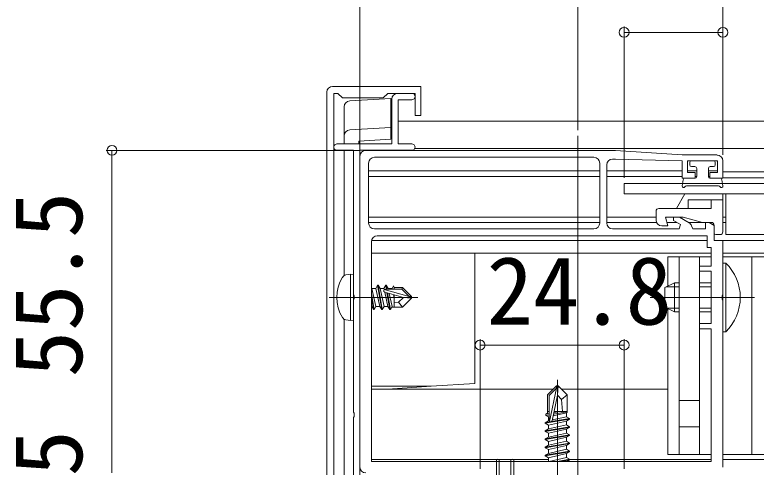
# Model space of a CAD drawing. Units: millimetres, scale not verified. Extents: x -2376 to -396, y -1680 to 1521.
# Drawn here: x -2068.4 to -1940.8, y 918 to 995.8 of the extents above; entities that cross this region are included whole.
import ezdxf
from ezdxf.enums import TextEntityAlignment as Align

# ---------------------------------------------------------------- set-up
doc = ezdxf.new("R2010")
doc.units = ezdxf.units.MM
doc.header["$LTSCALE"] = 8
doc.linetypes.add('CHAIN2', pattern=[12, 9, -1, 1, -1])
for name, color, linetype, lineweight in [('0-3_YKK_11', 7, 'Continuous', 9), ('0-4_YKK_12', 2, 'Continuous', 9), ('0-5_YKK_13', 4, 'Continuous', 9), ('0-6_YKK_D', 6, 'Continuous', 9)]:
    doc.layers.add(name, color=color, linetype=linetype, lineweight=lineweight)
doc.styles.add('ＭＳ ゴシック', font='')
doc.styles.get('ＭＳ ゴシック').set_extended_font_data('MS Gothic')

msp = doc.modelspace()

# ---------------------------------------------------------------- linework, layer by layer
at = {"layer": '0-3_YKK_11'}
for p, q in [((-2013.694, 983.515), (-1998.494, 983.515)), ((-1998.494, 983.515), (-1998.494, 978.515)), ((-2014.694, 894.515), (-2014.694, 982.515)), ((-2013.494, 982.315), (-2013.494, 894.715)), ((-2012.794, 982.315), (-2013.494, 982.315)), ((-2011.994, 981.515), (-2012.794, 982.315)), ((-2004.194, 982.315), (-2004.994, 981.515)), ((-1999.494, 982.315), (-2004.194, 982.315)), ((-2000.044, 982.315), (-2002.494, 982.315)), ((-1999.494, 978.515), (-1999.494, 982.315)), ((-2004.994, 981.515), (-2011.994, 981.515)), ((-2003.494, 981.315), (-2003.494, 973.615)), ((-2002.394, 981.215), (-2000.044, 981.215)), ((-2002.394, 973.615), (-2002.394, 981.215)), ((-1998.494, 978.515), (-1999.494, 978.515)), ((-2003.494, 973.615), (-2012.944, 973.615)), ((-2000.044, 973.615), (-2002.394, 973.615)), ((-2012.944, 972.515), (-2010.094, 972.515)), ((-2010.094, 972.515), (-2010.094, 947.673)), ((-2008.994, 972.515), (-2000.044, 972.515)), ((-2008.994, 898.715), (-2008.994, 972.515)), ((-2008.994, 918.01), (-2008.994, 971.509)), ((-2007.994, 972.509), (-1964.994, 972.509)), ((-1964.994, 972.509), (-1953.494, 971.71)), ((-1953.494, 971.71), (-1947.494, 971.71)), ((-2007.494, 970.309), (-2007.494, 960.009)), ((-1968.694, 971.31), (-2006.494, 971.31)), ((-1968.694, 971.31), (-2006.494, 971.31)), ((-1967.694, 960.009), (-1967.694, 970.309)), ((-1964.994, 971.01), (-1965.494, 971.01)), ((-1953.494, 970.709), (-1964.994, 971.01)), ((-1953.494, 967.709), (-1953.494, 970.709)), ((-1952.594, 970.709), (-1952.594, 968.709)), ((-1947.394, 970.709), (-1952.594, 970.709)), ((-1947.394, 968.709), (-1947.394, 970.709)), ((-1946.494, 970.709), (-1946.494, 967.709)), ((-1966.494, 970.009), (-1966.494, 960.009)), ((-1951.244, 967.709), (-1953.494, 967.709)), ((-1952.594, 968.709), (-1951.244, 968.709)), ((-1951.244, 968.709), (-1951.244, 967.709)), ((-1948.744, 968.709), (-1947.394, 968.709)), ((-1948.744, 967.709), (-1948.744, 968.709)), ((-1946.494, 967.709), (-1948.744, 967.709)), ((-1954.994, 961.009), (-1953.958, 961.009)), ((-1954.994, 960.453), (-1954.994, 961.009)), ((-1953.793, 959.759), (-1954.994, 960.453)), ((-1953.958, 961.009), (-1952.31, 960.057)), ((-1949.494, 960.109), (-1948.86, 960.109)), ((-1949.494, 959.009), (-1949.494, 960.109)), ((-1948.86, 960.109), (-1947.994, 959.609)), ((-2006.494, 959.009), (-1968.694, 959.009)), ((-1965.494, 959.009), (-1953.994, 959.009)), ((-1953.994, 959.009), (-1953.793, 959.759)), ((-1951.87, 959.533), (-1951.679, 959.009)), ((-1951.679, 959.009), (-1949.494, 959.009)), ((-1947.994, 959.609), (-1947.994, 957.009)), ((-1949.194, 957.81), (-2005.994, 957.81)), ((-1949.194, 955.809), (-1949.194, 957.81)), ((-2006.994, 956.81), (-2006.994, 919.01)), ((-1947.994, 957.009), (-1946.494, 957.009)), ((-1946.494, 957.009), (-1946.494, 947.668)), ((-1948.494, 955.809), (-1949.194, 955.809)), ((-1948.494, 952.609), (-1948.494, 955.809)), ((-1950.494, 952.609), (-1948.494, 952.609)), ((-1950.494, 951.709), (-1950.494, 952.609)), ((-1948.494, 951.709), (-1950.494, 951.709)), ((-1948.494, 942.71), (-1948.494, 951.709)), ((-2010.094, 947.673), (-2009.974, 947.49)), ((-2009.974, 947.49), (-2009.974, 946.94)), ((-1946.494, 947.668), (-1946.614, 947.484)), ((-1946.614, 947.484), (-1946.614, 946.934)), ((-2009.974, 946.94), (-2010.094, 946.756)), ((-2010.094, 946.756), (-2010.094, 927.473)), ((-1946.614, 946.934), (-1946.494, 946.751)), ((-1946.494, 946.751), (-1946.494, 918.01)), ((-1950.494, 942.71), (-1948.494, 942.71)), ((-1950.494, 941.81), (-1950.494, 942.71)), ((-1948.494, 941.81), (-1950.494, 941.81)), ((-1948.494, 919.01), (-1948.494, 941.81)), ((-2010.094, 927.473), (-2009.974, 927.29)), ((-2009.974, 927.29), (-2009.974, 926.74)), ((-2009.974, 926.74), (-2010.094, 926.557)), ((-2010.094, 926.557), (-2010.094, 898.715)), ((-2006.994, 919.01), (-1948.494, 919.01)), ((-2006.994, 919.01), (-1948.494, 919.01))]:
    msp.add_line(p, q, dxfattribs=at)
for centre, radius, start, end in [((-2013.694, 982.515), 1, 90, 179.99998), ((-2002.494, 981.315), 1, 90, 179.99998), ((-2000.044, 981.765), 0.55, 269.99998, 90), ((-2012.944, 973.065), 0.55, 89.99998, 270), ((-2000.044, 973.065), 0.55, 269.99998, 90), ((-2007.994, 971.509), 1, 90, 179.99998), ((-1947.494, 970.709), 1, 0, 89.99998), ((-2006.494, 970.309), 1, 90, 179.99998), ((-1968.694, 970.309), 1, 0, 89.99998), ((-1965.494, 970.009), 1, 90, 179.99998), ((-2006.494, 960.009), 1, 180, 269.99998), ((-1968.694, 960.009), 1, 270, 359.99998), ((-1965.494, 960.009), 1, 180, 269.99998), ((-1952.81, 959.191), 1, 19.99991, 59.99992), ((-2005.994, 956.81), 1, 90, 179.99998), ((-2007.994, 918.01), 1, 180, 269.99998)]:
    msp.add_arc(centre, radius, start, end, dxfattribs=at)
at = {"layer": '0-4_YKK_12'}
for p, q in [((-2003.494, 977.51), (-2003.694, 977.51)), ((-1841.924, 977.51), (-2002.394, 977.51)), ((-1971.494, 153.027), (-1971.494, 975.009)), ((-1841.924, 972.81), (-1999.557, 972.81)), ((-1971.494, 969.01), (-2007.494, 969.01)), ((-1967.694, 969.01), (-1971.494, 969.01)), ((-1953.494, 969.01), (-1966.494, 969.01)), ((-1950.994, 969.01), (-1952.594, 969.01)), ((-1947.394, 969.01), (-1948.994, 969.01)), ((-1971.494, 968.009), (-2007.494, 968.009)), ((-1967.694, 968.009), (-1971.494, 968.009)), ((-1953.494, 968.009), (-1966.494, 968.009)), ((-1950.994, 968.009), (-1951.244, 968.009)), ((-1948.744, 968.009), (-1948.994, 968.009)), ((-1841.924, 968.81), (-1946.494, 968.81)), ((-1841.924, 967.809), (-1946.494, 967.809)), ((-1967.694, 961.009), (-2007.494, 961.009)), ((-1967.694, 960.109), (-2007.494, 960.109)), ((-1957.994, 961.009), (-1966.494, 961.009)), ((-1957.911, 960.109), (-1966.494, 960.109)), ((-1954.4, 960.109), (-1956.155, 960.109)), ((-1954.039, 961.009), (-1954.694, 961.009)), ((-1954.039, 961.009), (-1954.694, 961.009)), ((-1948.941, 960.109), (-1952.4, 960.109)), ((-1945.994, 961.009), (-1946.494, 961.009)), ((-1945.994, 960.109), (-1946.494, 960.109)), ((-1949.194, 957.009), (-2006.994, 957.009)), ((-1841.924, 957.009), (-1946.794, 957.009)), ((-1948.494, 954.809), (-2006.994, 954.809)), ((-1841.924, 954.809), (-1946.494, 954.809)), ((-1958.994, 947.209), (-1941.019, 947.209)), ((-1975.744, 931.409), (-2006.994, 931.409)), ((-1955.994, 931.409), (-1974.244, 931.409)), ((-1976.544, 919.31), (-2006.994, 919.31)), ((-1948.494, 919.31), (-1972.894, 919.31)), ((-1841.924, 919.31), (-1946.494, 919.31))]:
    msp.add_line(p, q, dxfattribs=at)
at = {"layer": '0-4_YKK_12', "linetype": 'CHAIN2'}
for p, q in [((-2014.294, 947.215), (-1998.994, 947.215)), ((-1974.994, 909.109), (-1974.994, 933.01))]:
    msp.add_line(p, q, dxfattribs=at)
at = {"layer": '0-5_YKK_13'}
for p, q in [((-2010.755, 981.018), (-2003.694, 981.45)), ((-2003.694, 976.45), (-2003.694, 981.45)), ((-2011.694, 980.02), (-2011.694, 975.02)), ((-2003.694, 974.45), (-2003.694, 975.452)), ((-2011.694, 975.02), (-2011.694, 973.615)), ((-2003.694, 974.45), (-2009.194, 974.114)), ((-2009.194, 974.114), (-2009.194, 973.615)), ((-2008.994, 973.615), (-2008.994, 974.126)), ((-2011.694, 972.515), (-2011.694, 950.964)), ((-2008.994, 912.826), (-2008.994, 972.215)), ((-1952.194, 970.409), (-1952.194, 970.009)), ((-1951.894, 970.709), (-1948.094, 970.709)), ((-1947.794, 970.409), (-1947.794, 970.009)), ((-1951.294, 969.71), (-1951.894, 969.71)), ((-1950.994, 969.409), (-1950.994, 968.009)), ((-1948.994, 969.409), (-1948.994, 968.009)), ((-1948.694, 969.71), (-1948.094, 969.71)), ((-1953.008, 967.709), (-1951.294, 967.709)), ((-1946.98, 967.709), (-1948.694, 967.709)), ((-1841.924, 966.81), (-1963.494, 966.81)), ((-1963.494, 966.81), (-1963.494, 965.01)), ((-1953.489, 966.412), (-1953.304, 967.461)), ((-1952.754, 966.409), (-1947.235, 966.409)), ((-1946.5, 966.412), (-1946.685, 967.461)), ((-1953.028, 966.234), (-1953.013, 966.26)), ((-1946.961, 966.234), (-1946.975, 966.26)), ((-1963.494, 965.01), (-1841.924, 965.01)), ((-1954.494, 962.51), (-1953.051, 965.01)), ((-1946.494, 965.01), (-1953.051, 965.01)), ((-1952.494, 964.01), (-1946.494, 964.01)), ((-1952.494, 964.01), (-1952.494, 962.51)), ((-1948.494, 964.01), (-1948.494, 962.51)), ((-1946.494, 965.01), (-1946.494, 958.509)), ((-1945.994, 965.01), (-1945.994, 958.009)), ((-1957.994, 962.009), (-1957.994, 960.509)), ((-1948.494, 962.51), (-1957.494, 962.51)), ((-1956.396, 961.009), (-1953.353, 961.009)), ((-1955.994, 959.51), (-1956.396, 961.009)), ((-1956.994, 959.51), (-1955.994, 959.51)), ((-1947.994, 959.609), (-1947.994, 958.31)), ((-1947.694, 958.009), (-1946.994, 958.009)), ((-1945.994, 958.009), (-1841.924, 958.009)), ((-1989.194, 932.726), (-1989.194, 954.809)), ((-1955.994, 954.21), (-1955.994, 949.145)), ((-1955.994, 954.21), (-1948.494, 954.21)), ((-1953.994, 954.21), (-1953.994, 920.209)), ((-1950.494, 954.21), (-1950.494, 920.209)), ((-1946.494, 954.21), (-1890.494, 954.21)), ((-1941.494, 954.21), (-1941.494, 920.209)), ((-1946.494, 941.309), (-1946.494, 953.11)), ((-1945.985, 953.11), (-1946.494, 953.11)), ((-1945.985, 941.309), (-1945.985, 953.11)), ((-2010.594, 951.215), (-2011.397, 951.073)), ((-2010.594, 951.215), (-2010.094, 951.127)), ((-2010.094, 951.127), (-2010.094, 943.303)), ((-2006.994, 948.882), (-2006.927, 948.765)), ((-2006.927, 948.765), (-2006.262, 948.765)), ((-2006.927, 948.765), (-2006.227, 945.665)), ((-2005.944, 949.315), (-2006.262, 948.765)), ((-2006.262, 948.765), (-2005.562, 945.665)), ((-2005.944, 949.315), (-2005.844, 949.315)), ((-2005.244, 945.115), (-2005.944, 949.315)), ((-2005.844, 949.315), (-2005.144, 945.115)), ((-2005.844, 949.315), (-2005.527, 948.765)), ((-2005.527, 948.765), (-2004.862, 948.765)), ((-2005.527, 948.765), (-2004.827, 945.665)), ((-2004.544, 949.315), (-2004.862, 948.765)), ((-2004.862, 948.765), (-2004.813, 948.55)), ((-2004.794, 948.566), (-2000.519, 947.365)), ((-2004.646, 948.615), (-2001.769, 948.615)), ((-2004.544, 949.315), (-2004.444, 949.315)), ((-2004.428, 948.615), (-2004.544, 949.315)), ((-2004.444, 949.315), (-2004.328, 948.615)), ((-2004.444, 949.315), (-2004.127, 948.765)), ((-2004.127, 948.765), (-2003.462, 948.765)), ((-2004.127, 948.765), (-2004.093, 948.615)), ((-2003.202, 949.215), (-2003.462, 948.765)), ((-2003.462, 948.765), (-2003.428, 948.615)), ((-2003.202, 949.215), (-2003.094, 948.915)), ((-2003.094, 948.915), (-2003.094, 948.615)), ((-2003.094, 948.915), (-2001.644, 948.915)), ((-2001.644, 948.915), (-2001.769, 948.615)), ((-2001.769, 948.615), (-2000.519, 947.365)), ((-2000.094, 947.365), (-2001.644, 948.915)), ((-1956.494, 948.91), (-1954.794, 949.709)), ((-1956.494, 945.509), (-1956.494, 948.91)), ((-1953.994, 949.055), (-1956.185, 949.055)), ((-1953.994, 949.709), (-1954.794, 949.709)), ((-1954.794, 944.71), (-1954.794, 949.709)), ((-1948.494, 949.709), (-1950.494, 949.709)), ((-1948.494, 949.055), (-1950.494, 949.055)), ((-2006.994, 947.815), (-2006.544, 945.115)), ((-2004.718, 948.129), (-2004.162, 945.665)), ((-2004.708, 948.126), (-2001.465, 947.215)), ((-2003.844, 945.115), (-2004.328, 948.019)), ((-2004.223, 947.989), (-2003.744, 945.115)), ((-2003.933, 947.908), (-2003.427, 945.665)), ((-2003.223, 947.707), (-2003.094, 947.137)), ((-2003.094, 947.67), (-2003.094, 945.515)), ((-2000.519, 947.365), (-2000.094, 947.365)), ((-2000.094, 947.065), (-2000.094, 947.365)), ((-2006.644, 945.115), (-2006.994, 947.215)), ((-2002.376, 946.387), (-2003.094, 946.315)), ((-2001.465, 947.215), (-2002.376, 946.387)), ((-2002.376, 946.387), (-2001.644, 945.515)), ((-2000.094, 947.065), (-2001.644, 945.515)), ((-2001.465, 947.215), (-2000.094, 947.065)), ((-2001.465, 947.215), (-2000.094, 947.215)), ((-2006.994, 945.808), (-2006.962, 945.665)), ((-2006.994, 945.665), (-2006.962, 945.665)), ((-2006.644, 945.115), (-2006.962, 945.665)), ((-2006.227, 945.665), (-2005.562, 945.665)), ((-2005.244, 945.115), (-2005.562, 945.665)), ((-2005.244, 945.115), (-2005.144, 945.115)), ((-2005.144, 945.115), (-2004.827, 945.665)), ((-2004.827, 945.665), (-2004.162, 945.665)), ((-2003.844, 945.115), (-2004.162, 945.665)), ((-2003.844, 945.115), (-2003.744, 945.115)), ((-2003.744, 945.115), (-2003.427, 945.665)), ((-2003.513, 945.515), (-2001.644, 945.515)), ((-1956.494, 945.509), (-1954.794, 944.71)), ((-1953.994, 945.364), (-1956.185, 945.364)), ((-1955.994, 945.274), (-1955.994, 920.209)), ((-1953.994, 944.71), (-1954.794, 944.71)), ((-1948.494, 945.364), (-1950.494, 945.364)), ((-1948.494, 944.71), (-1950.494, 944.71)), ((-2011.694, 943.465), (-2011.694, 911.732)), ((-2010.594, 943.215), (-2010.094, 943.303)), ((-1945.985, 941.309), (-1946.494, 941.309)), ((-2006.994, 931.926), (-1996.694, 931.926)), ((-1996.694, 931.926), (-2004.194, 931.426)), ((-1996.694, 931.926), (-1989.194, 932.426)), ((-1989.194, 932.426), (-1989.194, 932.726)), ((-1975.144, 932.009), (-1976.694, 930.46)), ((-1975.144, 931.585), (-1975.144, 932.009)), ((-1974.844, 932.009), (-1975.144, 932.009)), ((-1974.994, 930.388), (-1974.844, 932.009)), ((-1974.994, 930.388), (-1974.994, 932.009)), ((-1974.844, 932.009), (-1973.294, 930.46)), ((-2006.994, 931.426), (-2004.194, 931.426)), ((-1976.394, 930.335), (-1975.144, 931.585)), ((-1976.326, 925.887), (-1975.144, 931.585)), ((-1976.694, 927.29), (-1976.694, 930.46)), ((-1976.394, 926.058), (-1976.394, 930.335)), ((-1975.904, 926.003), (-1974.994, 930.388)), ((-1974.994, 930.388), (-1974.252, 929.656)), ((-1974.252, 929.656), (-1973.294, 930.46)), ((-1974.252, 929.656), (-1974.094, 927.609)), ((-1973.294, 927.428), (-1973.294, 930.46)), ((-1950.494, 929.459), (-1953.994, 929.459)), ((-1976.994, 927.117), (-1976.694, 927.29)), ((-1976.994, 927.117), (-1976.394, 927.234)), ((-1976.994, 926.902), (-1976.994, 927.117)), ((-1976.994, 926.902), (-1976.394, 927.001)), ((-1976.994, 926.902), (-1976.544, 926.642)), ((-1976.694, 927.609), (-1976.394, 927.609)), ((-1975.733, 926.825), (-1973.444, 927.342)), ((-1975.672, 927.119), (-1973.294, 927.511)), ((-1975.617, 927.385), (-1974.461, 927.609)), ((-1975.571, 927.609), (-1973.294, 927.609)), ((-1973.294, 927.428), (-1973.444, 927.342)), ((-1973.444, 926.677), (-1973.444, 927.342)), ((-1972.894, 926.259), (-1977.094, 925.559)), ((-1977.094, 925.659), (-1976.544, 925.977)), ((-1977.094, 925.659), (-1976.18, 925.812)), ((-1977.094, 925.559), (-1977.094, 925.659)), ((-1977.094, 925.559), (-1976.544, 925.242)), ((-1976.544, 926.642), (-1976.391, 926.676)), ((-1976.544, 925.977), (-1976.544, 926.642)), ((-1976.544, 925.977), (-1976.394, 926.011)), ((-1976.544, 925.242), (-1973.444, 925.942)), ((-1976.034, 925.836), (-1972.894, 926.359)), ((-1975.878, 926.127), (-1973.444, 926.677)), ((-1972.894, 926.359), (-1973.444, 926.677)), ((-1972.894, 926.259), (-1973.444, 925.942)), ((-1973.444, 925.277), (-1973.444, 925.942)), ((-1972.894, 926.259), (-1972.894, 926.359)), ((-1977.094, 924.259), (-1972.894, 924.96)), ((-1972.894, 924.859), (-1977.094, 924.159)), ((-1977.094, 924.259), (-1976.544, 924.577)), ((-1977.094, 924.159), (-1977.094, 924.259)), ((-1976.544, 924.577), (-1973.444, 925.277)), ((-1976.544, 924.577), (-1976.544, 925.242)), ((-1976.544, 923.842), (-1973.444, 924.542)), ((-1972.894, 924.96), (-1973.444, 925.277)), ((-1972.894, 924.859), (-1973.444, 924.542)), ((-1973.444, 923.877), (-1973.444, 924.542)), ((-1972.894, 924.859), (-1972.894, 924.96)), ((-1950.494, 924.96), (-1953.994, 924.96)), ((-1977.094, 924.159), (-1976.544, 923.842)), ((-1977.094, 922.859), (-1972.894, 923.559)), ((-1972.894, 923.459), (-1977.094, 922.76)), ((-1977.094, 922.859), (-1976.544, 923.177)), ((-1976.544, 923.177), (-1973.444, 923.877)), ((-1976.544, 923.177), (-1976.544, 923.842)), ((-1976.544, 922.442), (-1973.444, 923.142)), ((-1972.894, 923.559), (-1973.444, 923.877)), ((-1972.894, 923.459), (-1973.444, 923.142)), ((-1973.444, 922.477), (-1973.444, 923.142)), ((-1972.894, 923.459), (-1972.894, 923.559)), ((-1977.094, 922.76), (-1977.094, 922.859)), ((-1977.094, 922.76), (-1976.544, 922.442)), ((-1977.094, 921.459), (-1972.894, 922.159)), ((-1972.894, 922.059), (-1977.094, 921.359)), ((-1977.094, 921.459), (-1976.544, 921.777)), ((-1976.544, 921.777), (-1973.444, 922.477)), ((-1976.544, 921.777), (-1976.544, 922.442)), ((-1976.544, 921.042), (-1973.444, 921.742)), ((-1972.894, 922.159), (-1973.444, 922.477)), ((-1972.894, 922.059), (-1973.444, 921.742)), ((-1973.444, 921.077), (-1973.444, 921.742)), ((-1972.894, 922.059), (-1972.894, 922.159)), ((-1977.094, 921.359), (-1977.094, 921.459)), ((-1977.094, 921.359), (-1976.544, 921.042)), ((-1977.094, 920.059), (-1972.894, 920.76)), ((-1972.894, 920.659), (-1977.094, 919.959)), ((-1976.544, 920.377), (-1973.444, 921.077)), ((-1976.544, 920.377), (-1976.544, 921.042)), ((-1972.894, 920.76), (-1973.444, 921.077)), ((-1972.894, 920.659), (-1973.444, 920.342)), ((-1972.894, 920.659), (-1972.894, 920.76)), ((-1985.494, 912.609), (-1985.494, 919.159)), ((-1984.994, 919.159), (-1984.994, 914.609)), ((-1982.994, 919.159), (-1982.994, 914.609)), ((-1982.494, 912.609), (-1982.494, 919.159)), ((-1977.094, 920.059), (-1976.544, 920.377)), ((-1977.094, 919.959), (-1977.094, 920.059)), ((-1977.094, 919.959), (-1976.544, 919.642)), ((-1976.544, 919.642), (-1973.444, 920.342)), ((-1976.544, 919.01), (-1976.544, 919.642)), ((-1976.401, 919.01), (-1973.444, 919.677)), ((-1974.994, 919.01), (-1972.894, 919.359)), ((-1972.894, 919.26), (-1974.394, 919.01)), ((-1973.444, 919.677), (-1973.444, 920.342)), ((-1972.894, 919.26), (-1973.327, 919.01)), ((-1955.994, 920.209), (-1948.494, 920.209)), ((-1946.494, 920.209), (-1890.494, 920.209))]:
    msp.add_line(p, q, dxfattribs=at)
for points in [[(-2003.694, 975.452), (-2003.694, 976.45), (-2010.755, 976.018)], [(-1948.494, 960.109), (-1949.994, 960.109), (-1953.353, 961.009)], [(-2010.594, 951.215), (-2010.594, 943.215), (-2011.397, 943.356)], [(-2006.644, 945.115), (-2006.544, 945.115), (-2006.227, 945.665)], [(-1972.894, 919.26), (-1972.894, 919.359), (-1973.444, 919.677)]]:
    msp.add_lwpolyline(points, dxfattribs=at)
for centre, radius, start, end in [((-2010.694, 980.02), 1, 93.5, 180), ((-2010.694, 975.02), 1, 93.5, 180), ((-1951.894, 970.409), 0.3, 90, 180), ((-1948.094, 970.409), 0.3, 0, 90), ((-1951.894, 970.009), 0.3, 180, 270), ((-1951.294, 969.409), 0.3, 0, 90), ((-1948.694, 969.409), 0.3, 90, 180), ((-1948.094, 970.009), 0.3, 270, 0), ((-1953.008, 967.409), 0.3, 90, 170), ((-1951.294, 968.009), 0.3, 270, 0), ((-1948.694, 968.009), 0.3, 180, 270), ((-1946.98, 967.409), 0.3, 10, 90), ((-1953.244, 966.359), 0.25, 167.95799, 330), ((-1952.754, 966.11), 0.3, 90, 150), ((-1947.235, 966.11), 0.3, 30, 90), ((-1946.744, 966.359), 0.25, 210, 12.04199), ((-1957.494, 962.009), 0.5, 90, 180), ((-1956.994, 960.509), 1, 180, 270), ((-1948.494, 959.609), 0.5, 0, 90), ((-1947.694, 958.31), 0.3, 180, 270), ((-1946.994, 958.509), 0.5, 270, 0), ((-1951.727, 947.209), 8.232, 314.21889, 45.7811), ((-2011.24, 950.187), 0.9, 100, 147.94411), ((-2006.494, 947.215), 6.5, 147.94411, 212.05588), ((-2004.646, 948.366), 0.248, 90, 255.52933), ((-2011.24, 944.243), 0.9, 212.05588, 260), ((-1976.146, 926.058), 0.248, 180, 347.19095), ((-1985.244, 919.159), 0.25, 0, 180), ((-1982.744, 919.159), 0.25, 0, 180)]:
    msp.add_arc(centre, radius, start, end, dxfattribs=at)
at = {"layer": '0-6_YKK_D'}
for p, q in [((-2008.994, 971.126), (-2008.994, 1073.809)), ((-2008.994, 971.126), (-2008.994, 1053.81)), ((-1971.494, 976.009), (-1971.494, 1053.81)), ((-1971.494, 976.009), (-1971.494, 1053.81)), ((-2008.994, 972.126), (-2008.994, 1033.81)), ((-1946.494, 971.71), (-1946.494, 1033.81)), ((-1971.494, 977.009), (-1971.494, 1013.81)), ((-1946.494, 971.71), (-1946.494, 1013.81)), ((-1963.494, 967.809), (-1963.494, 993.81)), ((-1946.494, 971.71), (-1946.494, 993.81)), ((-1963.494, 992.809), (-1946.494, 992.809)), ((-2008.994, 972.509), (-2052.694, 972.509)), ((-2051.694, 972.509), (-2051.694, 917.009)), ((-1988.294, 917.709), (-1988.294, 940.009)), ((-1963.494, 917.709), (-1963.494, 940.009)), ((-1988.294, 939.01), (-1963.494, 939.01))]:
    msp.add_line(p, q, dxfattribs=at)
for centre in [(-1963.494, 992.809), (-1946.494, 992.809), (-2051.694, 972.509), (-1988.294, 939.01), (-1963.494, 939.01)]:
    msp.add_circle(centre, 0.85, dxfattribs=at)

# ---------------------------------------------------------------- texts
at = {"layer": '0-6_YKK_D', "color": 4, "style": 'ＭＳ ゴシック'}
for s, p in [('55.5', (-2053.294, 933.479)), ('26.5', (-2053.294, 892.48))]:
    msp.add_text(s, height=11.73, rotation=90, dxfattribs=at).set_placement(p, align=Align.BOTTOM_LEFT)
msp.add_text('24.8', height=11.73, dxfattribs=at).set_placement((-1987.174, 939.01), align=Align.BOTTOM_LEFT)

doc.saveas('drawing.dxf')
